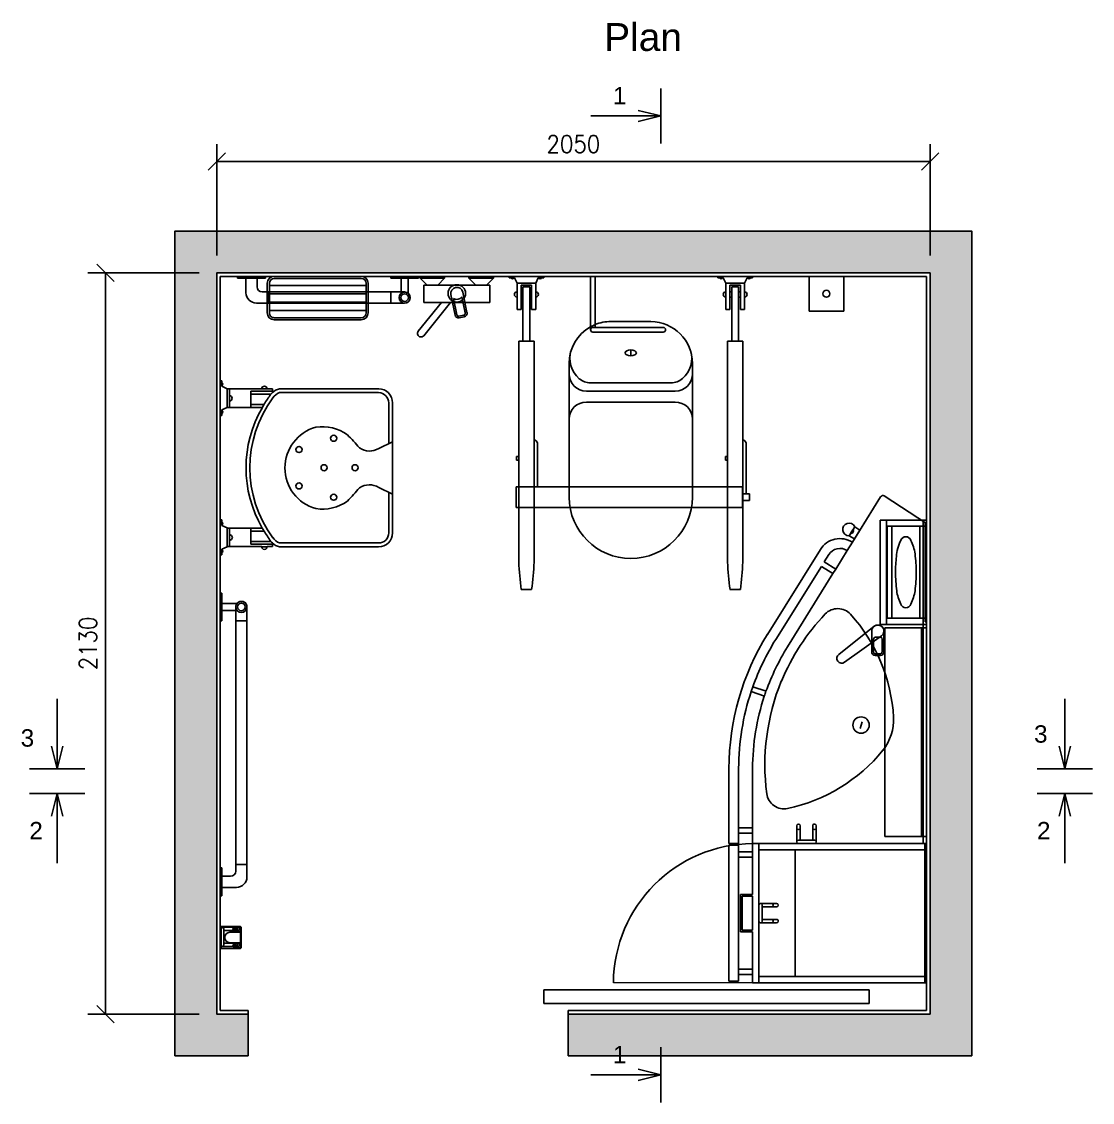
# Model space of a CAD drawing. Header units: millimetres. Extents: x -226 to 5976, y 110 to 6267.
# Drawn here: x -226 to 2851, y 3161 to 6267 of the extents above; entities that cross this region are included whole.
import ezdxf

# ---------------------------------------------------------------- set-up
doc = ezdxf.new("R2010")
doc.units = ezdxf.units.MM
doc.layers.add('dim', color=4, linetype='Continuous', lineweight=25)
doc.layers.add('txt', color=250, linetype='Continuous', lineweight=25)
doc.layers.add('hatch', color=7, linetype='Continuous')
doc.layers.add('wall', color=5, linetype='Continuous')
doc.styles.add('S', font='romans.shx', dxfattribs={"width": 0.9})
doc.styles.add('STYLE2', font='swissl.ttf')
doc.dimstyles.new('dim1', dxfattribs={"dimscale": 50, "dimtxt": 1, "dimasz": 1, "dimexe": 1, "dimexo": 1, "dimgap": 0.5, "dimtad": 1, "dimdec": 0, "dimzin": 0, "dimdsep": 46, "dimtxsty": 'S', "dimblk1": 'OBLIQUE', "dimblk2": 'OBLIQUE', "dimsah": 1, "dimcen": 0, "dimclrd": 8, "dimclre": 8, "dimclrt": 256, "dimadec": 0, "dimazin": 0, "dimtfac": 1, "dimtdec": 0, "dimtix": 1, "dimtmove": 0, "dimatfit": 3, "dimldrblk": 'OBLIQUE', "dimfxl": 1, "dimtolj": 1, "dimtzin": 0, "dimarcsym": 0})

# ---------------------------------------------------------------- blocks, each defined once
blk = doc.blocks.new('_OBLIQUE')
at = {"color": 0, "linetype": 'ByBlock'}
blk.add_line((-0.5, -0.5), (0.5, 0.5), dxfattribs=at)
blk = doc.blocks.new('*D4')
at = {"layer": 'Defpoints', "color": 0, "transparency": 16777216}
for p in [(334.8, 5545.3), (14.8, 3415.3), (334.8, 3415.3)]:
    blk.add_point(p, dxfattribs=at)
at = {"layer": 'dim', "lineweight": -2, "transparency": 16777216}
for p, q in [((284.8, 5545.3), (-35.2, 5545.3)), ((284.8, 3415.3), (-35.2, 3415.3))]:
    blk.add_line(p, q, dxfattribs=at)
at = {"layer": 'dim', "transparency": 16777216}
blk.add_line((14.8, 5545.3), (14.8, 3415.3), dxfattribs=at)
at = {"layer": 'dim', "transparency": 16777216, "xscale": 50, "yscale": 50, "zscale": 50}
for p, rotation in [((14.8, 5545.3), 90), ((14.8, 3415.3), 270)]:
    blk.add_blockref('_OBLIQUE', p, dxfattribs=dict(at, rotation=rotation))
at = {"layer": 'dim', "transparency": 16777216, "insert": (-35.2, 4480.3), "char_height": 50, "attachment_point": 5, "rotation": 90, "style": 'S'}
blk.add_mtext('\\A1;2130', dxfattribs=at)
blk = doc.blocks.new('*D5')
at = {"layer": 'Defpoints', "color": 0, "transparency": 16777216}
for p in [(334.8, 5865.3), (334.8, 5545.3), (2384.8, 5545.3)]:
    blk.add_point(p, dxfattribs=at)
at = {"layer": 'dim', "lineweight": -2, "transparency": 16777216}
for p, q in [((334.8, 5595.3), (334.8, 5915.3)), ((2384.8, 5595.3), (2384.8, 5915.3))]:
    blk.add_line(p, q, dxfattribs=at)
at = {"layer": 'dim', "transparency": 16777216}
blk.add_line((2384.8, 5865.3), (334.8, 5865.3), dxfattribs=at)
at = {"layer": 'dim', "transparency": 16777216, "xscale": 50, "yscale": 50, "zscale": 50, "rotation": 180}
blk.add_blockref('_OBLIQUE', (334.8, 5865.3), dxfattribs=at)
at = {"layer": 'dim', "transparency": 16777216, "xscale": 50, "yscale": 50, "zscale": 50}
blk.add_blockref('_OBLIQUE', (2384.8, 5865.3), dxfattribs=at)
at = {"layer": 'dim', "transparency": 16777216, "insert": (1359.8, 5915.3), "char_height": 50, "attachment_point": 5, "style": 'S'}
blk.add_mtext('\\A1;2050', dxfattribs=at)

msp = doc.modelspace()

# ---------------------------------------------------------------- hatches: boundary and pattern name
at = {"layer": 'hatch', "true_color": 0x414248}
h = msp.add_hatch(color=149, dxfattribs=at)
h.dxf.hatch_style = 1
h.paths.add_polyline_path([(1344.8, 3295.3), (1344.8, 3415.3), (2384.8, 3415.3), (2384.8, 5545.3), (334.8, 5545.3), (334.8, 3415.3), (424.8, 3415.3), (424.8, 3295.3), (214.8, 3295.3), (214.8, 5665.3), (2504.8, 5665.3), (2504.8, 3295.3)])

# ---------------------------------------------------------------- linework, layer by layer
at = {"color": 0}
for p, q in [((474.8, 5535.3), (394.8, 5535.3)), ((394.8, 5535.3), (394.8, 5530.3)), ((394.8, 5530.3), (418.8, 5530.3)), ((418.8, 5530.3), (418.8, 5488.3)), ((450.8, 5505.3), (450.8, 5530.3)), ((450.8, 5530.3), (474.8, 5530.3)), ((474.8, 5530.3), (474.8, 5535.3)), ((500.1, 5535.3), (750.2, 5535.3)), ((500.1, 5529.3), (750.2, 5529.3)), ((914.8, 5535.3), (834.8, 5535.3)), ((834.8, 5535.3), (834.8, 5530.3)), ((914.8, 5535.3), (834.8, 5535.3)), ((834.8, 5535.3), (834.8, 5530.3)), ((834.8, 5530.3), (914.8, 5530.3)), ((834.8, 5530.3), (864.8, 5530.3)), ((884.8, 5530.3), (864.8, 5530.3)), ((864.8, 5530.3), (864.8, 5490.3)), ((864.8, 5530.3), (864.8, 5490.3)), ((884.8, 5486.8), (884.8, 5530.3)), ((884.8, 5486.8), (884.8, 5530.3)), ((884.8, 5530.3), (914.8, 5530.3)), ((914.8, 5530.3), (914.8, 5535.3)), ((914.8, 5530.3), (914.8, 5535.3)), ((919.8, 5535.3), (989.8, 5535.3)), ((919.8, 5530.3), (919.8, 5535.3)), ((919.8, 5535.3), (989.8, 5535.3)), ((919.8, 5530.3), (919.8, 5535.3)), ((919.8, 5530.3), (939.8, 5510.3)), ((989.8, 5530.3), (919.8, 5530.3)), ((989.8, 5530.3), (919.8, 5530.3)), ((939.8, 5510.3), (919.8, 5530.3)), ((969.8, 5510.3), (989.8, 5530.3)), ((989.8, 5530.3), (969.8, 5510.3)), ((989.8, 5535.3), (989.8, 5530.3)), ((989.8, 5535.3), (989.8, 5530.3)), ((1059.8, 5535.3), (1129.8, 5535.3)), ((1059.8, 5530.3), (1059.8, 5535.3)), ((1059.8, 5530.3), (1059.8, 5535.3)), ((1059.8, 5535.3), (1129.8, 5535.3)), ((1129.8, 5530.3), (1059.8, 5530.3)), ((1059.8, 5530.3), (1079.8, 5510.3)), ((1129.8, 5530.3), (1059.8, 5530.3)), ((1079.8, 5510.3), (1059.8, 5530.3)), ((1109.8, 5510.3), (1129.8, 5530.3)), ((1129.8, 5530.3), (1109.8, 5510.3)), ((1129.8, 5535.3), (1129.8, 5530.3)), ((1129.8, 5535.3), (1129.8, 5530.3)), ((1174.8, 5535.3), (1174.8, 5530.8)), ((1274.8, 5535.3), (1174.8, 5535.3)), ((1174.8, 5530.8), (1181.8, 5530.8)), ((1187.8, 5530.8), (1181.8, 5530.8)), ((1187.8, 5530.8), (1190.7, 5530.8)), ((1190.7, 5530.8), (1197.8, 5515.3)), ((1251.8, 5515.3), (1258.9, 5530.8)), ((1258.9, 5530.8), (1261.8, 5530.8)), ((1267.8, 5530.8), (1261.8, 5530.8)), ((1267.8, 5530.8), (1274.8, 5530.8)), ((1274.8, 5530.8), (1274.8, 5535.3)), ((1409, 5390.2), (1409, 5535.3)), ((1409, 5535.3), (1422, 5535.3)), ((1422, 5535.3), (1422, 5396.4)), ((1774.8, 5535.3), (1774.8, 5530.8)), ((1874.8, 5535.3), (1774.8, 5535.3)), ((1774.8, 5530.8), (1781.8, 5530.8)), ((1787.8, 5530.8), (1781.8, 5530.8)), ((1787.8, 5530.8), (1790.7, 5530.8)), ((1790.7, 5530.8), (1797.8, 5515.3)), ((1851.8, 5515.3), (1858.9, 5530.8)), ((1858.9, 5530.8), (1861.8, 5530.8)), ((1867.8, 5530.8), (1861.8, 5530.8)), ((1867.8, 5530.8), (1874.8, 5530.8)), ((1874.8, 5530.8), (1874.8, 5535.3)), ((2037.1, 5435.3), (2037.1, 5535.3)), ((2037.1, 5535.3), (2137.1, 5535.3)), ((2137.1, 5535.3), (2137.1, 5435.3)), ((480.2, 5430.2), (480.2, 5515.4)), ((486.2, 5430.2), (486.2, 5515.4)), ((486.2, 5508.8), (764.2, 5508.8)), ((764.2, 5515.4), (764.2, 5430.2)), ((770.2, 5515.4), (770.2, 5430.2)), ((929.8, 5510.3), (1119.8, 5510.3)), ((929.8, 5460.3), (929.8, 5510.3)), ((929.8, 5460.3), (929.8, 5510.3)), ((929.8, 5510.3), (939.8, 5510.3)), ((939.8, 5510.3), (969.8, 5510.3)), ((969.8, 5510.3), (1017.8, 5510.3)), ((1031.8, 5510.3), (1079.8, 5510.3)), ((1079.8, 5510.3), (1109.8, 5510.3)), ((1109.8, 5510.3), (1119.8, 5510.3)), ((1119.8, 5510.3), (1119.8, 5460.3)), ((1119.8, 5510.3), (1119.8, 5460.3)), ((1197.8, 5515.3), (1197.8, 5490.8)), ((1197.8, 5515.3), (1251.8, 5515.3)), ((1239.8, 5510.3), (1209.8, 5510.3)), ((1209.8, 5510.3), (1209.8, 5475.8)), ((1214.8, 5475.8), (1214.8, 5505.3)), ((1214.8, 5505.3), (1234.8, 5505.3)), ((1234.8, 5505.3), (1234.8, 5475.8)), ((1239.8, 5475.8), (1239.8, 5510.3)), ((1251.8, 5490.8), (1251.8, 5515.3)), ((1797.8, 5515.3), (1797.8, 5490.8)), ((1797.8, 5515.3), (1851.8, 5515.3)), ((1839.8, 5510.3), (1809.8, 5510.3)), ((1809.8, 5510.3), (1809.8, 5475.8)), ((1814.8, 5475.8), (1814.8, 5505.3)), ((1814.8, 5505.3), (1834.8, 5505.3)), ((1834.8, 5505.3), (1834.8, 5475.8)), ((1839.8, 5475.8), (1839.8, 5510.3)), ((1851.8, 5490.8), (1851.8, 5515.3)), ((864.8, 5490.3), (465.8, 5490.3)), ((484.8, 5490.3), (834.8, 5490.3)), ((484.8, 5458.3), (484.8, 5490.3)), ((486.2, 5484.8), (764.2, 5484.8)), ((834.8, 5490.3), (834.8, 5458.3)), ((834.8, 5458.3), (834.8, 5490.3)), ((834.8, 5490.3), (874.8, 5490.3)), ((864.8, 5490.3), (874.8, 5490.3)), ((1007.7, 5482.7), (1019.8, 5424)), ((1024.7, 5425), (1015, 5471.8)), ((1039.5, 5476.8), (1049.2, 5430)), ((1054, 5431), (1042, 5489.8)), ((1197.8, 5490.8), (1197.8, 5475.8)), ((1197.8, 5475.8), (1197.8, 5440.3)), ((1214.8, 5490.8), (1209.8, 5490.8)), ((1209.8, 5440.3), (1209.8, 5475.8)), ((1209.8, 5475.8), (1214.8, 5475.8)), ((1214.8, 5475.8), (1214.8, 5349.2)), ((1234.8, 5490.8), (1239.8, 5490.8)), ((1234.8, 5349.2), (1234.8, 5475.8)), ((1234.8, 5475.8), (1239.8, 5475.8)), ((1239.8, 5475.8), (1239.8, 5440.3)), ((1251.8, 5490.8), (1251.8, 5475.8)), ((1251.8, 5440.3), (1251.8, 5475.8)), ((1797.8, 5490.8), (1797.8, 5475.8)), ((1797.8, 5475.8), (1797.8, 5440.3)), ((1814.8, 5490.8), (1809.8, 5490.8)), ((1809.8, 5440.3), (1809.8, 5475.8)), ((1809.8, 5475.8), (1814.8, 5475.8)), ((1814.8, 5475.8), (1814.8, 5349.2)), ((1834.8, 5490.8), (1839.8, 5490.8)), ((1834.8, 5349.2), (1834.8, 5475.8)), ((1834.8, 5475.8), (1839.8, 5475.8)), ((1839.8, 5475.8), (1839.8, 5440.3)), ((1851.8, 5490.8), (1851.8, 5475.8)), ((1851.8, 5440.3), (1851.8, 5475.8)), ((448.8, 5458.3), (874.8, 5458.3)), ((834.8, 5458.3), (484.8, 5458.3)), ((486.2, 5460.8), (764.2, 5460.8)), ((486.2, 5436.8), (764.2, 5436.8)), ((874.8, 5458.3), (834.8, 5458.3)), ((914.1, 5377.3), (980.9, 5460.3)), ((914.1, 5377.3), (980.9, 5460.3)), ((1006.7, 5460.3), (929.7, 5364.7)), ((1006.7, 5460.3), (929.7, 5364.7)), ((1119.8, 5460.3), (929.8, 5460.3)), ((980.9, 5460.3), (929.8, 5460.3)), ((980.9, 5460.3), (1006.7, 5460.3)), ((1012.3, 5460.3), (1006.7, 5460.3)), ((1019.8, 5424), (1012.3, 5460.3)), ((1119.8, 5460.3), (1048, 5460.3)), ((1048, 5460.3), (1054, 5431)), ((1197.8, 5440.3), (1209.8, 5440.3)), ((1239.8, 5440.3), (1251.8, 5440.3)), ((1797.8, 5440.3), (1809.8, 5440.3)), ((1839.8, 5440.3), (1851.8, 5440.3)), ((2137.1, 5435.3), (2037.1, 5435.3)), ((750.2, 5416.3), (499.4, 5416.3)), ((750.2, 5410.3), (500.1, 5410.3)), ((1045.3, 5424.1), (1030.6, 5421.1)), ((1031.6, 5416.2), (1046.3, 5419.2)), ((1046.3, 5419.2), (1031.6, 5416.2)), ((1467.3, 5405.3), (1582.3, 5405.3)), ((1409, 5390.2), (1409, 5381.8)), ((1618.3, 5388.3), (1415.5, 5388.3)), ((1415.5, 5375.3), (1618.3, 5375.3)), ((1422, 5396.4), (1422, 5388.3)), ((1214.8, 5349.2), (1202.8, 5349.2)), ((1202.8, 5349.2), (1202.8, 4714.3)), ((1214.8, 5349.2), (1234.8, 5349.2)), ((1246.8, 5349.2), (1234.8, 5349.2)), ((1246.8, 4714.3), (1246.8, 5349.2)), ((1814.8, 5349.2), (1802.8, 5349.2)), ((1802.8, 5349.2), (1802.8, 4714.3)), ((1814.8, 5349.2), (1834.8, 5349.2)), ((1846.8, 5349.2), (1834.8, 5349.2)), ((1846.8, 4714.3), (1846.8, 5349.2)), ((1524.8, 5323.6), (1524.8, 5306.9)), ((1347.3, 4900.3), (1347.3, 5285.3)), ((1702.3, 5285.3), (1702.3, 4900.3)), ((344.8, 5235.3), (349.3, 5235.3)), ((344.8, 5135.3), (344.8, 5235.3)), ((349.3, 5235.3), (349.3, 5228.3)), ((349.3, 5228.3), (349.3, 5222.2)), ((349.3, 5222.2), (349.3, 5219.4)), ((349.3, 5219.4), (364.8, 5212.3)), ((1409.1, 5229.3), (1640.6, 5229.3)), ((364.8, 5212.3), (364.8, 5212)), ((364.8, 5212), (464.3, 5212)), ((364.8, 5212), (364.8, 5158.5)), ((371.8, 5158.5), (371.8, 5212)), ((494.8, 5205.1), (432.8, 5205.1)), ((432.8, 5205.1), (432.8, 5158.5)), ((432.8, 5196.8), (490.8, 5196.8)), ((464.3, 5212), (479.3, 5212)), ((479.3, 5212), (494.8, 5212)), ((494.8, 5212), (494.8, 5201.1)), ((514.8, 5212), (800.2, 5212)), ((800.2, 5201), (514.8, 5201)), ((1652.3, 5205.3), (1397.3, 5205.3)), ((364.8, 5158.3), (349.3, 5151.2)), ((465.9, 5158.5), (364.8, 5158.5)), ((364.8, 5158.5), (364.8, 5158.3)), ((470.8, 5166.8), (432.8, 5166.8)), ((829.2, 5054.5), (829.2, 5171.7)), ((840.2, 5171.7), (840.2, 4797.8)), ((1652.3, 5173.9), (1397.3, 5173.9)), ((349.3, 5135.3), (344.8, 5135.3)), ((349.3, 5151.2), (349.3, 5148.3)), ((349.3, 5148.3), (349.3, 5142.2)), ((349.3, 5142.2), (349.3, 5135.3)), ((1246.8, 4930.8), (1246.8, 5066.7)), ((1846.8, 4910.3), (1846.8, 5066.7)), ((800.3, 5040.6), (840.2, 5059.8)), ((1256.8, 5056.7), (1256.8, 4930.8)), ((1856.8, 5056.7), (1856.8, 4910.3)), ((1196.8, 5017.3), (1202.8, 5017.3)), ((1196.8, 5007.3), (1196.8, 5017.3)), ((1202.8, 5007.3), (1196.8, 5007.3)), ((1202.8, 5017.3), (1202.8, 5007.3)), ((1796.8, 5017.3), (1802.8, 5017.3)), ((1796.8, 5007.3), (1796.8, 5017.3)), ((1802.8, 5007.3), (1796.8, 5007.3)), ((1802.8, 5017.3), (1802.8, 5007.3)), ((840.2, 4909.7), (800.3, 4928.9)), ((829.2, 4797.8), (829.2, 4915.1)), ((1195.8, 4870.8), (1195.8, 4930.8)), ((1195.8, 4930.8), (1246.8, 4930.8)), ((1246.8, 4930.8), (1256.8, 4930.8)), ((1256.8, 4930.8), (1845.8, 4930.8)), ((1845.8, 4930.8), (1845.8, 4910.3)), ((1845.8, 4910.3), (1846.8, 4910.3)), ((1845.8, 4910.3), (1845.8, 4891.3)), ((1846.8, 4910.3), (1856.8, 4910.3)), ((1856.8, 4910.3), (1865.8, 4910.3)), ((1865.8, 4910.3), (1865.8, 4891.3)), ((1865.8, 4891.3), (1845.8, 4891.3)), ((1845.8, 4891.3), (1845.8, 4870.8)), ((2161.6, 4771), (2242.8, 4901.8)), ((2253.1, 4904.2), (2374.8, 4825.3)), ((1845.8, 4870.8), (1195.8, 4870.8)), ((344.8, 4735.2), (344.8, 4835.2)), ((344.8, 4835.2), (349.3, 4835.2)), ((349.3, 4835.2), (349.3, 4828.2)), ((349.3, 4828.2), (349.3, 4822.2)), ((349.3, 4822.2), (349.3, 4819.3)), ((349.3, 4819.3), (364.8, 4812.2)), ((2168.3, 4815.7), (2152.2, 4789.8)), ((2168.2, 4815.5), (2152.3, 4790)), ((2168.3, 4815.7), (2168.2, 4815.5)), ((2183.2, 4806.1), (2168.2, 4815.5)), ((2168.2, 4815.5), (2183.2, 4806.1)), ((2259.8, 4834.9), (2241.8, 4834.9)), ((2241.8, 4834.9), (2241.8, 4534.9)), ((2241.8, 4834.9), (2374.8, 4834.9)), ((2241.8, 4534.9), (2241.8, 4834.9)), ((2259.8, 4534.9), (2259.8, 4834.9)), ((2259.8, 4834.9), (2374.8, 4834.9)), ((2259.8, 4816.9), (2259.8, 4834.9)), ((2374.8, 4816.9), (2259.8, 4816.9)), ((2370.8, 4816.9), (2261.8, 4816.9)), ((2261.8, 4816.9), (2261.8, 4552.9)), ((2355.8, 4816.9), (2274.8, 4816.9)), ((2274.8, 4816.9), (2274.8, 4552.9)), ((2355.8, 4552.9), (2355.8, 4816.9)), ((2364.8, 4831.7), (2364.8, 3905.3)), ((2374.8, 4826.9), (2370.8, 4826.9)), ((2370.8, 4826.9), (2370.8, 4542.9)), ((2370.8, 4552.9), (2370.8, 4816.9)), ((2374.8, 4834.9), (2374.8, 4816.9)), ((2374.8, 4834.9), (2374.8, 4534.9)), ((2374.8, 4542.9), (2374.8, 4826.9)), ((2374.8, 4825.3), (2374.8, 3905.3)), ((364.8, 4812.2), (364.8, 4811.9)), ((364.8, 4811.9), (465.7, 4811.9)), ((364.8, 4811.9), (364.8, 4758.5)), ((371.8, 4758.5), (371.8, 4811.9)), ((432.8, 4811.9), (432.8, 4765.3)), ((432.8, 4803.2), (470.8, 4803.2)), ((2152.3, 4790), (2152.2, 4789.8)), ((2152.3, 4790), (2167.3, 4780.7)), ((2167.3, 4780.7), (2152.3, 4790)), ((2162.9, 4807), (2157.6, 4798.5)), ((2157.6, 4798.5), (2160.9, 4796.4)), ((2160.9, 4796.4), (2166.2, 4804.9)), ((2166.2, 4804.9), (2162.9, 4807)), ((2167.3, 4780.7), (2183.2, 4806.1)), ((2183.2, 4806.1), (2167.3, 4780.7)), ((364.8, 4758.2), (349.3, 4751.1)), ((464.3, 4758.5), (364.8, 4758.5)), ((364.8, 4758.5), (364.8, 4758.2)), ((490.8, 4773.2), (432.8, 4773.2)), ((432.8, 4765.3), (494.8, 4765.3)), ((464.3, 4758.1), (479.3, 4758.1)), ((494.8, 4758.5), (479.3, 4758.5)), ((494.8, 4769), (494.8, 4758.5)), ((514.8, 4769.1), (800.2, 4769.1)), ((800.2, 4758.1), (514.8, 4758.1)), ((2161.6, 4771), (2146.9, 4747.2)), ((349.3, 4735.2), (344.8, 4735.2)), ((349.3, 4751.1), (349.3, 4748.2)), ((349.3, 4748.2), (349.3, 4742.2)), ((349.3, 4742.2), (349.3, 4735.2)), ((1917.4, 4506.5), (2069.9, 4750.5)), ((2080.4, 4714.4), (2093.6, 4735.7)), ((2146.9, 4747.2), (2113.6, 4693.7)), ((1941.2, 4491.7), (2072.4, 4701.7)), ((2072.4, 4701.7), (2105.7, 4680.9)), ((2113.6, 4693.7), (2080.4, 4714.4)), ((2113.6, 4693.7), (2105.7, 4680.9)), ((2105.7, 4680.9), (1975.1, 4470.5)), ((1209.8, 4635.1), (1239.8, 4635.1)), ((1809.8, 4635.1), (1839.8, 4635.1)), ((349.8, 4625.3), (344.8, 4625.3)), ((349.8, 4625.3), (344.8, 4625.3)), ((349.8, 4545.3), (349.8, 4625.3)), ((349.8, 4595.3), (349.8, 4625.3)), ((349.8, 4595.3), (349.8, 4575.3)), ((393.3, 4595.3), (349.8, 4595.3)), ((393.3, 4595.3), (349.8, 4595.3)), ((349.8, 4575.3), (389.8, 4575.3)), ((349.8, 4545.3), (349.8, 4575.3)), ((349.8, 4575.3), (389.8, 4575.3)), ((389.8, 4575.3), (389.8, 4585.3)), ((389.8, 4545.3), (389.8, 4585.3)), ((389.8, 4575.3), (389.8, 4176.3)), ((421.8, 4585.3), (421.8, 4545.3)), ((421.8, 4159.3), (421.8, 4585.3)), ((344.8, 4545.3), (349.8, 4545.3)), ((344.8, 4545.3), (349.8, 4545.3)), ((389.8, 3845.3), (389.8, 4545.3)), ((389.8, 4545.3), (421.8, 4545.3)), ((421.8, 4545.3), (389.8, 4545.3)), ((421.8, 4545.3), (421.8, 3845.3)), ((2241.8, 4534.9), (2259.8, 4534.9)), ((2374.8, 4534.9), (2241.8, 4534.9)), ((2259.8, 4552.9), (2374.8, 4552.9)), ((2259.8, 4534.9), (2259.8, 4552.9)), ((2374.8, 4534.9), (2259.8, 4534.9)), ((2261.8, 4552.9), (2370.8, 4552.9)), ((2274.8, 4552.9), (2355.8, 4552.9)), ((2370.8, 4542.9), (2374.8, 4542.9)), ((2374.8, 4552.9), (2374.8, 4534.9)), ((2122.5, 4448.8), (2224.3, 4529.8)), ((2217.1, 4455.9), (2217.3, 4515.9)), ((2252.3, 4515.8), (2252.1, 4455.8)), ((2254.8, 3925.2), (2254.8, 4525.3)), ((2254.8, 4525.3), (2374.8, 4525.3)), ((2364.8, 4525.3), (2359.8, 4525.3)), ((2359.8, 4525.3), (2359.8, 3925.3)), ((2364.8, 3925.3), (2364.8, 4525.3)), ((2374.8, 4525.3), (2374.8, 3925.2)), ((2245.2, 4501.8), (2139.4, 4426.5)), ((2222.2, 4493), (2222.1, 4455.9)), ((2242.2, 4498), (2227.2, 4498)), ((2247.1, 4455.8), (2247.2, 4492.9)), ((2242, 4445.8), (2227, 4445.9)), ((2227.1, 4450.9), (2242.1, 4450.8)), ((1875.4, 4355.7), (1870.8, 4342.5)), ((1913.4, 4343), (1875.4, 4355.7)), ((1870.8, 4342.5), (1908.6, 4329.1)), ((2189.8, 4255.3), (2183.6, 4236.3)), ((389.8, 4176.3), (389.8, 3826.3)), ((421.8, 3809.3), (421.8, 4159.3)), ((1806.8, 3905.3), (1806.8, 4120.7)), ((1834.8, 3950.3), (1834.8, 4120.7)), ((1874.8, 4120.7), (1874.8, 3950.3)), ((1874.8, 3950.3), (1834.8, 3950.3)), ((1834.8, 3950.3), (1834.8, 3905.3)), ((1874.8, 3950.3), (1874.8, 3935.3)), ((1874.8, 3935.3), (1834.8, 3935.3)), ((1834.8, 3935.3), (1834.8, 3905.3)), ((1874.8, 3905.3), (1874.8, 3935.3)), ((2374.8, 3925.2), (2254.8, 3925.2)), ((2359.8, 3925.3), (2364.8, 3925.3)), ((1834.8, 3905.3), (1806.8, 3905.3)), ((1834.8, 3900.2), (1806.8, 3900.2)), ((1806.8, 3900.2), (1806.8, 3510.3)), ((1834.8, 3881.3), (1834.8, 3900.2)), ((2374.8, 3905.3), (1874.8, 3905.3)), ((1874.8, 3905.3), (1874.8, 3881.3)), ((2374.8, 3905.3), (1874.8, 3905.3)), ((1892.8, 3905.3), (1892.8, 3505.3)), ((2369.8, 3887.3), (1892.8, 3887.3)), ((1996.8, 3887.3), (1996.8, 3523.3)), ((2369.8, 3505.3), (2369.8, 3905.3)), ((2374.8, 3505.3), (2374.8, 3905.3)), ((1874.8, 3881.3), (1834.8, 3881.3)), ((1834.8, 3881.3), (1834.8, 3866.3)), ((1834.8, 3866.3), (1874.8, 3866.3)), ((1834.8, 3544.3), (1834.8, 3866.3)), ((1874.8, 3881.3), (1874.8, 3866.3)), ((1874.8, 3866.3), (1874.8, 3759.3)), ((349.8, 3835.3), (344.8, 3835.3)), ((349.8, 3835.3), (344.8, 3835.3)), ((349.8, 3811.3), (349.8, 3835.3)), ((349.8, 3811.3), (349.8, 3835.3)), ((421.8, 3845.3), (389.8, 3845.3)), ((421.8, 3845.3), (389.8, 3845.3)), ((389.8, 3845.3), (389.8, 3826.3)), ((421.8, 3809.3), (421.8, 3845.3)), ((374.8, 3811.3), (349.8, 3811.3)), ((349.8, 3779.3), (349.8, 3811.3)), ((374.8, 3811.3), (349.8, 3811.3)), ((349.8, 3755.3), (349.8, 3779.3)), ((349.8, 3779.3), (391.8, 3779.3)), ((349.8, 3755.3), (349.8, 3779.3)), ((349.8, 3779.3), (391.8, 3779.3)), ((1874.8, 3759.3), (1839.8, 3759.3)), ((1839.8, 3759.3), (1839.8, 3651.3)), ((344.8, 3755.3), (349.8, 3755.3)), ((344.8, 3755.3), (349.8, 3755.3)), ((1874.8, 3754.3), (1844.8, 3754.3)), ((1844.8, 3754.3), (1844.8, 3656.3)), ((1874.8, 3656.3), (1874.8, 3754.3)), ((344.8, 3667.3), (402.8, 3667.3)), ((347.8, 3667.3), (347.8, 3603.3)), ((349.8, 3665.1), (395.7, 3665.1)), ((402, 3665.3), (391.8, 3665.3)), ((402.8, 3664.4), (402, 3665.3)), ((402.8, 3667.3), (404.8, 3665.3)), ((404.8, 3665.3), (404.8, 3605.3)), ((344.8, 3614.1), (344.8, 3660.1)), ((354.8, 3655.1), (354.8, 3660.1)), ((395.7, 3655.1), (354.8, 3655.1)), ((354.8, 3655.1), (354.8, 3619.1)), ((402.8, 3650.3), (372.8, 3650.3)), ((391.8, 3652.3), (402.8, 3652.3)), ((402.8, 3652.3), (402.8, 3664.4)), ((402.8, 3620.3), (402.8, 3650.3)), ((1839.8, 3651.3), (1874.8, 3651.3)), ((1844.8, 3656.3), (1874.8, 3656.3)), ((1874.8, 3651.3), (1874.8, 3544.3)), ((402.8, 3603.3), (344.8, 3603.3)), ((395.7, 3609.1), (349.8, 3609.1)), ((354.8, 3619.1), (395.7, 3619.1)), ((354.8, 3619.1), (354.8, 3614.1)), ((372.8, 3620.3), (402.8, 3620.3)), ((402.8, 3618.3), (391.8, 3618.3)), ((391.8, 3605.3), (402, 3605.3)), ((402, 3605.3), (402.8, 3606.1)), ((402.8, 3606.1), (402.8, 3618.3)), ((404.8, 3605.3), (402.8, 3603.3)), ((1874.8, 3544.3), (1834.8, 3544.3)), ((1834.8, 3529.3), (1834.8, 3544.3)), ((1874.8, 3544.3), (1874.8, 3529.3)), ((1806.8, 3510.3), (1834.8, 3510.3)), ((1834.8, 3510.3), (1834.8, 3529.3)), ((1834.8, 3529.3), (1874.8, 3529.3)), ((1874.8, 3529.3), (1874.8, 3505.3)), ((1892.8, 3523.3), (2369.8, 3523.3)), ((1274.8, 3485.3), (2209.8, 3485.3)), ((1274.8, 3445.3), (1274.8, 3485.3)), ((1474.9, 3505.8), (1874.8, 3505.3)), ((1874.8, 3505.3), (2374.8, 3505.3)), ((2209.8, 3485.3), (2209.8, 3445.3)), ((2209.8, 3445.3), (1274.8, 3445.3))]:
    msp.add_line(p, q, dxfattribs=at)
for points in [[(394.8, 5535.3), (394.8, 5530.3), (418.8, 5530.3), (418.8, 5488.3, 0.41), (448.8, 5458.3), (484.8, 5458.3), (484.8, 5490.3), (465.8, 5490.3, -0.41), (450.8, 5505.3), (450.8, 5530.3), (474.8, 5530.3), (474.8, 5535.3)], [(2057.8, 3956.2, 0.41), (2052.9, 3961.2, 0.42), (2047.8, 3956.2), (2047.8, 3915.3), (2011.8, 3915.3), (2011.8, 3956.2, 1), (2001.8, 3956.2), (2001.8, 3910.3, 0.41), (2006.8, 3905.3), (2052.8, 3905.3, 0.41), (2057.8, 3910.3)], [(1943.7, 3677.3, 0.41), (1948.7, 3682.2, 0.42), (1943.7, 3687.3), (1902.8, 3687.3), (1902.8, 3723.3), (1943.7, 3723.3, 1), (1943.7, 3733.3), (1897.8, 3733.3, 0.41), (1892.8, 3728.3), (1892.8, 3682.3, 0.41), (1897.8, 3677.3)]]:
    msp.add_lwpolyline(points, format="xyb", close=True, dxfattribs=at)
msp.add_lwpolyline([(418.8, 5530.3), (450.8, 5530.3)], dxfattribs=at)
for points in [[(2011.8, 3950.5, -1), (2001.8, 3950.5, 1)], [(2057.8, 3950.5, -1), (2047.8, 3950.5, 1)], [(2011.8, 3915.3), (2006.8, 3915.3, 0.41), (2001.8, 3910.3, 1)], [(2047.8, 3915.3), (2052.8, 3915.3, -0.41), (2057.8, 3910.3, -1)], [(1902.8, 3723.3), (1902.8, 3728.3, 0.41), (1897.8, 3733.3, 1)], [(1938, 3723.3, -1), (1938, 3733.3, 1)], [(1902.8, 3687.3), (1902.8, 3682.3, -0.41), (1897.8, 3677.3, -1)], [(1938, 3677.3, -1), (1938, 3687.3, 1)]]:
    msp.add_lwpolyline(points, format="xyb", dxfattribs=at)
for centre, radius in [((1024.8, 5486.3), 25), ((874.8, 5474.3), 16), ((874.8, 5474.3), 11), ((2087.1, 5485.3), 10), ((670.9, 5070), 8.7), ((571.3, 5037.6), 8.7), ((643.4, 4985.3), 8.7), ((732.4, 4985.3), 8.7), ((571.3, 4932.9), 8.7), ((670.9, 4900.6), 8.7), ((405.8, 4585.3), 16), ((405.8, 4585.3), 11), ((2186.7, 4245.8), 23.5), ((386.3, 3658.8), 4.75), ((386.3, 3658.8), 3.75), ((386.3, 3611.8), 4.75), ((386.3, 3611.8), 3.75)]:
    msp.add_circle(centre, radius, dxfattribs=at)
for centre, radius, start, end in [((500.2, 5515.2), 20.1, 90.4127, 179.5873), ((500.2, 5515.3), 14, 90.4127, 179.5873), ((750.1, 5515.2), 20.1, 0.4127, 89.5873), ((750.1, 5515.3), 14, 0.4127, 89.5873), ((1184.8, 5530.8), 3.03, 180, 0), ((1264.8, 5530.8), 3.03, 180, 0), ((1784.8, 5530.8), 3.03, 180, 0), ((1864.8, 5530.8), 3.03, 180, 0), ((465.9, 5505.4), 15.1, 180.4127, 269.5873), ((1024.8, 5486.3), 17.5, 11.6214, 191.6214), ((1024.8, 5485.7), 25.6, 74.0608, 105.9392), ((449, 5488.5), 30.2, 180.4127, 269.5873), ((874.8, 5474.2), 16, 51.3628, 89.955), ((874.8, 5474.3), 16, 270, 90), ((874.8, 5474.3), 16, 269.9094, 51.4084), ((1024.7, 5486.7), 17.8, 237.0418, 326.2163), ((1197.8, 5483.3), 7.5, 90, 270), ((1251.8, 5483.3), 7.5, 270, 90), ((1797.8, 5483.3), 7.5, 90, 270), ((1851.8, 5483.3), 7.5, 270, 90), ((500.2, 5430.3), 20.1, 180.4127, 269.5873), ((499.4, 5429.5), 13.2, 177.0077, 270.0785), ((750.1, 5430.3), 14, 270.4127, 359.5873), ((750.1, 5430.3), 20.1, 270.4127, 359.5873), ((1029.6, 5426.1), 10.1, 192.0373, 281.2118), ((1029.6, 5426.1), 10.1, 192.0373, 281.2118), ((1029.6, 5426), 5.04, 192.0596, 281.2341), ((1044.2, 5429), 5.04, 282.0596, 11.2341), ((1044.2, 5429.1), 10.1, 282.0711, 11.2457), ((1044.2, 5429.1), 10.1, 282.0711, 11.2457), ((1466.6, 5288.8), 116.5, 89.6623, 112.5046), ((1581.4, 5284.4), 120.9, 0.4127, 89.5873), ((921.9, 5371), 10, 141.1479, 321.1479), ((921.9, 5371), 10, 141.1479, 321.1479), ((1468.2, 5284.7), 120.9, 119.3096, 179.7479), ((1467.4, 5285), 120.2, 112.1685, 119.0419), ((1415.5, 5381.8), 6.5, 90, 270), ((1618.3, 5381.8), 6.5, 270, 90), ((1427.1, 5299.8), 77.3, 162.5034, 229.3004), ((1622.7, 5299.7), 77.1, 310.798, 17.595), ((1397.7, 5255.6), 50.4, 180.4127, 269.5873), ((1652, 5255.6), 50.4, 270.4127, 359.5873), ((349.3, 5225.3), 3.03, 270, 90), ((471.8, 5212), 7.5, 0, 180), ((1408.8, 5278.7), 49.4, 229.4526, 270.2685), ((1640.7, 5279.1), 49.7, 269.8813, 310.6972), ((371.8, 5184.9), 7.5, 270, 90), ((732.3, 5008.8), 305.7, 143.7839, 150.6573), ((526.6, 5167), 46.6, 133.0314, 151.3271), ((525.5, 5168.7), 44.6, 103.8648, 133.4925), ((530.4, 5163), 41.1, 112.2965, 146.4195), ((799.8, 5171.6), 40.4, 0.2271, 89.4017), ((799.8, 5171.7), 29.3, 0.1669, 89.3414), ((763.3, 4985), 344.3, 149.7445, 210.1828), ((767.1, 4985), 337.2, 143.4742, 216.5258), ((1397, 5124.2), 49.7, 89.6052, 178.7797), ((1652.7, 5124.2), 49.7, 1.2203, 90.3948), ((349.3, 5145.3), 3.03, 270, 90), ((652.2, 4984.8), 121.3, 105.5303, 254.4697), ((639.1, 4982), 121.2, 53.9851, 99.2248), ((252.2, 4628.7), 643.1, 39.9897, 44.5727), ((1229.4, 5039.3), 32.5, 32.4454, 57.5546), ((1829.4, 5039.3), 32.5, 32.4454, 57.5546), ((773.7, 5085), 51.7, 236.2789, 300.9676), ((252.2, 5340.9), 643.1, 315.4273, 320.0103), ((773.7, 4884.5), 51.7, 59.0324, 123.7211), ((639.1, 4987.5), 121.2, 260.7692, 306.0089), ((1524.8, 4902.1), 177.5, 180.5758, 359.4242), ((2249.2, 4897.7), 7.55, 58.4398, 147.6143), ((349.3, 4825.2), 3.03, 270, 90), ((2151.8, 4808), 18.2, 24.916, 271.344), ((2151.8, 4808), 18.2, 24.916, 271.344), ((372.2, 4784.9), 7.5, 266.6633, 93.3367), ((735.5, 4963.3), 309.5, 209.2939, 216.1673), ((530.4, 4807.1), 41.1, 213.5621, 247.6851), ((800.7, 4797.5), 39.5, 269.2484, 0.378), ((800.6, 4797.6), 28.6, 269.1772, 0.3068), ((2315.3, 4771.9), 15.1, 17.7411, 162.2589), ((471.8, 4758.1), 7.5, 177.2056, 2.7944), ((526.6, 4803.1), 46.6, 208.6729, 226.9686), ((525.5, 4801.3), 44.6, 226.4855, 256.1131), ((2125.8, 4715.8), 65.8, 57.0314, 148.1611), ((2125.9, 4715.3), 38.1, 56.6593, 147.7889), ((2410.4, 4721.1), 122.7, 153.1551, 175.9975), ((2216.1, 4720), 126.9, 8.1689, 26.4646), ((349.3, 4745.2), 3.03, 270, 90), ((2845.6, 4673.5), 560.4, 174.2414, 178.8245), ((1680.8, 4666.2), 664.8, 1.6129, 6.1959), ((2195.7, 4762.5), 994, 182.7822, 187.3652), ((254, 4762.5), 994, 352.6348, 357.2178), ((2795.7, 4762.5), 994, 182.7822, 187.3652), ((854, 4762.5), 994, 352.6348, 357.2178), ((2949.9, 4703.7), 664.8, 181.6129, 186.1959), ((1680.8, 4703.7), 664.8, 353.8041, 358.3871), ((2414.5, 4649.9), 126.9, 188.1689, 206.4646), ((2216.1, 4649.9), 126.9, 333.5354, 351.8311), ((405.8, 4585.3), 16, 0, 180), ((405.8, 4585.3), 16, 359.9094, 141.4084), ((405.8, 4585.3), 16, 141.3628, 179.955), ((2119.6, 4530.1), 50.3, 42.7821, 135.8529), ((2315.3, 4598), 15.1, 197.7411, 342.2589), ((2552.1, 4121.4), 645.3, 136.5671, 157.1382), ((1795, 4239.8), 485.8, 3.3136, 41.9058), ((2537.5, 4120), 730.7, 148.0609, 179.9393), ((2234.8, 4515.8), 17.5, 359.7781, 179.7781), ((2234.8, 4515.8), 17.5, 306.78, 126.78), ((2586.4, 4095.6), 757.1, 148.4549, 159.9045), ((2227.3, 4493), 5.04, 90.1771, 179.3516), ((2242.2, 4492.9), 5.04, 0.2418, 89.4163), ((2580.1, 4098.7), 710.1, 148.4336, 159.8833), ((2130.9, 4437.7), 14, 126.9826, 306.9826), ((2227.2, 4455.9), 10.1, 180.2094, 269.384), ((2227.1, 4455.9), 5.04, 180.2418, 269.4163), ((2242, 4455.9), 10.1, 270.2094, 359.384), ((2242, 4455.8), 5.04, 270.1771, 359.3516), ((2548.9, 4130.9), 638.8, 157.8107, 187.4384), ((2541.3, 4119.8), 706.5, 161.628, 179.9237), ((2538.6, 4120.1), 663.8, 161.6509, 179.9466), ((2258.2, 4216.3), 367.4, 159.8272, 162.119), ((2137.4, 4261.8), 142.7, 321.5942, 2.4101), ((1873.4, 4481), 485.8, 282.0943, 320.6865), ((1965.4, 4055.3), 50.3, 188.1467, 281.2175), ((1877.8, 3502.4), 402.9, 90.4199, 179.5944), ((374.7, 3826.4), 15.1, 270.4127, 359.5873), ((374.7, 3826.4), 15.1, 270.4127, 359.5873), ((391.6, 3809.5), 30.2, 270.4127, 359.5873), ((391.6, 3809.5), 30.2, 270.4127, 359.5873), ((349.8, 3660), 5.04, 90.4127, 179.5873), ((349.8, 3660), 5.04, 0.4127, 89.5873), ((390, 3660.1), 5, 90, 270), ((386.4, 3658.9), 8.36, 49.5418, 90.3577), ((386.4, 3658.8), 8.44, 309.653, 50.347), ((395.7, 3660.1), 5.02, 0.6428, 89.8174), ((372.8, 3635.3), 15, 90, 270), ((386.4, 3658.6), 8.36, 269.6423, 310.4582), ((395.8, 3660), 4.97, 269.6635, 0.7931), ((349.8, 3614.1), 5.04, 180.4127, 269.5873), ((349.8, 3614.1), 5.04, 270.4127, 359.5873), ((390, 3614.1), 5, 90, 270), ((386.4, 3611.9), 8.36, 49.5418, 90.3577), ((386.4, 3611.6), 8.36, 269.6423, 310.4582), ((386.4, 3611.8), 8.44, 309.653, 50.347), ((395.7, 3614.1), 5, 270, 90)]:
    msp.add_arc(centre, radius, start, end, dxfattribs=at)
msp.add_ellipse((1524.8, 5315.3), major_axis=(16.1, 0), ratio=0.52, dxfattribs=at)
at = {"layer": 'txt'}
for p, q in [((1610.9, 6075.5), (1610.9, 5917.2)), ((1610.9, 5996.3), (1409.8, 5996.3)), ((1610.9, 5996.3), (1545.7, 6012.2)), ((1610.9, 5996.3), (1545.7, 5980.5)), ((-123.8, 4119.6), (-123.8, 4320.7)), ((2772.2, 4119.6), (2772.2, 4320.7)), ((-123.8, 4119.6), (-139.7, 4184.8)), ((-123.8, 4119.6), (-107.9, 4184.8)), ((2772.2, 4119.6), (2756.3, 4184.8)), ((2772.2, 4119.6), (2788, 4184.8)), ((-203, 4119.6), (-44.6, 4119.6)), ((2693, 4119.6), (2851.3, 4119.6)), ((-203, 4049.5), (-44.6, 4049.5)), ((-123.8, 4049.5), (-139.7, 3984.4)), ((-123.8, 4049.5), (-123.8, 3848.5)), ((-123.8, 4049.5), (-107.9, 3984.4)), ((2693, 4049.5), (2851.3, 4049.5)), ((2772.2, 4049.5), (2756.3, 3984.4)), ((2772.2, 4049.5), (2772.2, 3848.5)), ((2772.2, 4049.5), (2788, 3984.4)), ((1610.9, 3319.9), (1610.9, 3161.5)), ((1610.9, 3240.7), (1409.8, 3240.7)), ((1610.9, 3240.7), (1545.7, 3256.6)), ((1610.9, 3240.7), (1545.7, 3224.8))]:
    msp.add_line(p, q, dxfattribs=at)
at = {"layer": 'wall', "color": 251}
for p, q in [((344.8, 5535.3), (344.8, 3425.3)), ((2374.8, 5535.3), (344.8, 5535.3)), ((2374.8, 3425.3), (2374.8, 5535.3)), ((344.8, 3425.3), (424.8, 3425.3)), ((424.8, 3425.3), (424.8, 3415.3)), ((1344.8, 3415.3), (1344.8, 3425.3)), ((1344.8, 3425.3), (2374.8, 3425.3))]:
    msp.add_line(p, q, dxfattribs=at)
at = {"layer": 'wall'}
msp.add_lwpolyline([(1344.8, 3295.3), (1344.8, 3415.3), (2384.8, 3415.3), (2384.8, 3415.3), (2384.8, 3415.3), (2384.8, 3415.3), (2384.8, 3415.3), (2384.8, 5545.3), (334.8, 5545.3), (334.8, 3415.3), (424.8, 3415.3), (424.8, 3295.3), (424.8, 3295.3), (214.8, 3295.3), (214.8, 5665.3), (2504.8, 5665.3), (2504.8, 3295.3)], close=True, dxfattribs=at)

# ---------------------------------------------------------------- texts
at = {"layer": 'txt', "style": 'STYLE2'}
for s, height, p in [('Plan', 80, (1448.3, 6183)), ('1', 50, (1473.3, 6029.5)), ('3', 50, (-228.6, 4183.8)), ('3', 50, (2683.7, 4195.2)), ('2', 50, (-203.8, 3917.4)), ('2', 50, (2692.1, 3917.4)), ('1', 50, (1473.3, 3273.8))]:
    msp.add_text(s, height=height, dxfattribs=at).set_placement(p)

# ---------------------------------------------------------------- dimensions: what is measured, and where the dimension line sits
at = {"layer": 'dim'}
dim = msp.add_linear_dim(base=(334.8, 5865.3), p1=(2384.8, 5545.3), p2=(334.8, 5545.3), dimstyle='dim1', override={"dimclrd": 256, "dimclre": 256, "dimtfillclr": 8, "dimlwd": 65535}, dxfattribs=at)
dim.commit()
dim.dimension.update_dxf_attribs({"geometry": '*D5', "text_midpoint": (1359.8, 5915.3)})
dim = msp.add_linear_dim(base=(14.8, 3415.3), p1=(334.8, 5545.3), p2=(334.8, 3415.3), angle=90, dimstyle='dim1', override={"dimclrd": 256, "dimclre": 256, "dimtfillclr": 8, "dimlwd": 65535}, dxfattribs=at)
dim.commit()
dim.dimension.update_dxf_attribs({"geometry": '*D4', "text_midpoint": (-35.2, 4480.3)})

doc.saveas('drawing.dxf')
